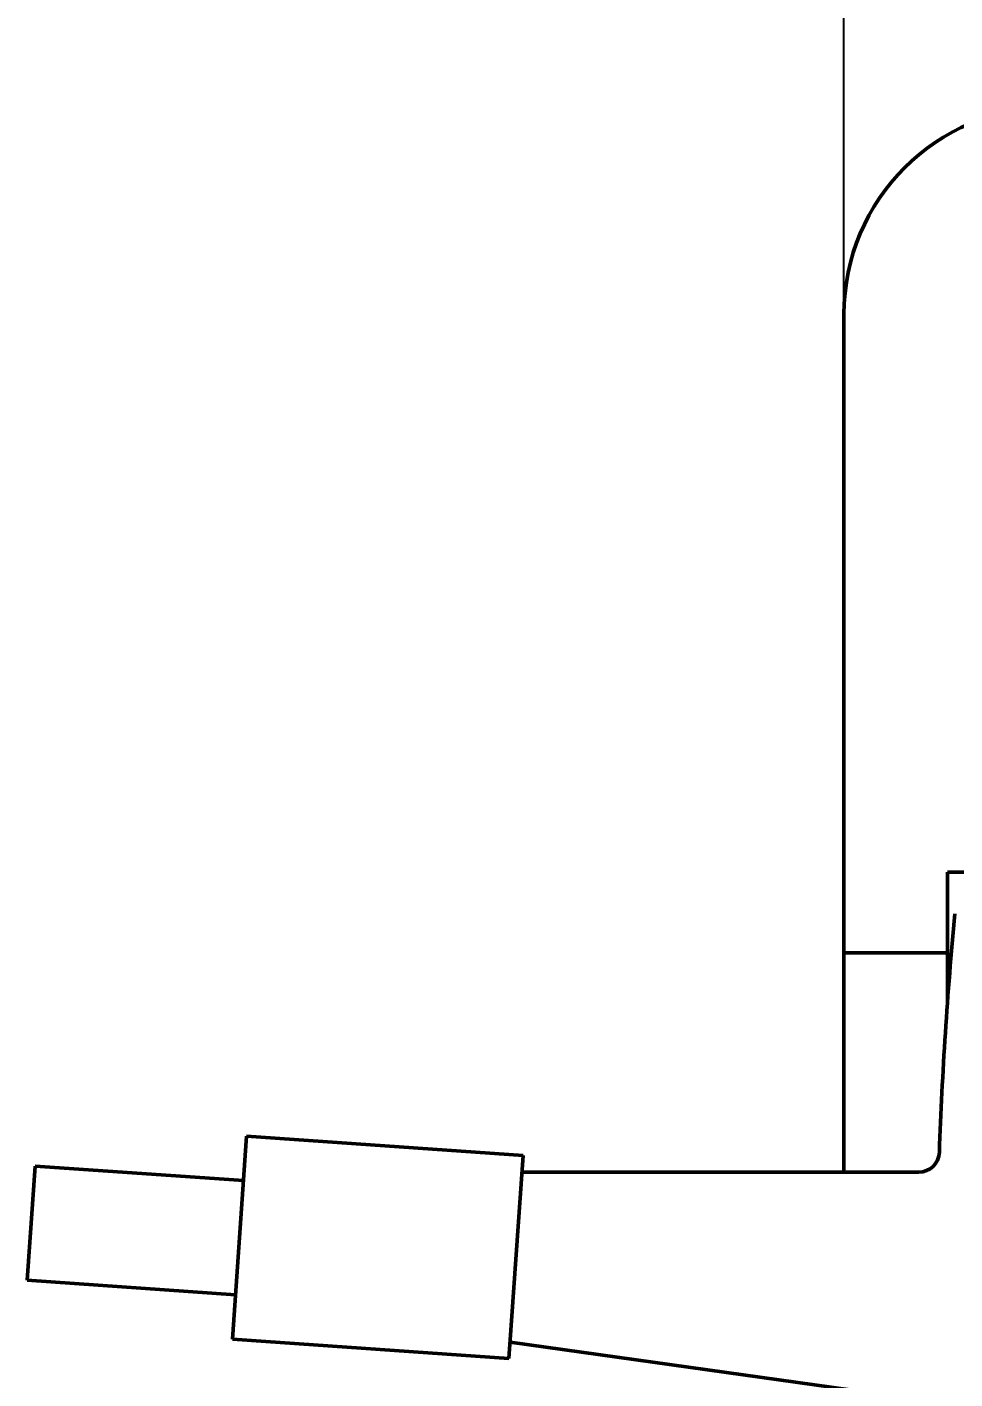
# Model space of a CAD drawing. Header units: millimetres. Extents: x -1259 to 2100, y -2965 to 1485.
# Drawn here: x 572.7 to 617.6, y 1056.6 to 1122 of the extents above; entities that cross this region are included whole.
import ezdxf

# ---------------------------------------------------------------- set-up
doc = ezdxf.new("R2010")
doc.units = ezdxf.units.MM
doc.header["$LTSCALE"] = 5
doc.layers.add('Dimension (ISO)', color=7, linetype='Continuous', lineweight=25)
doc.layers.add('Visible (ISO)', color=7, linetype='Continuous', lineweight=50)
doc.styles.add('Note Text (ISO)', font='tahoma.ttf')
doc.dimstyles.new('Default (ISO)', dxfattribs={"dimscale": 5, "dimtxt": 3.5, "dimasz": 2.5, "dimexe": 3.175, "dimexo": 0, "dimgap": 0.762, "dimtad": 1, "dimrnd": 1e-08, "dimzin": 0, "dimtxsty": 'Note Text (ISO)', "dimcen": 0.09, "dimdle": 10, "dimclrd": 256, "dimclre": 256, "dimclrt": 256, "dimazin": 0, "dimtfac": 1.001486, "dimtmove": 0, "dimatfit": 3, "dimfxl": 1, "dimtolj": 1, "dimtzin": 0, "dimlwd": -1, "dimlwe": -1, "dimarcsym": 0})

# ---------------------------------------------------------------- blocks, each defined once
blk = doc.blocks.new('*D11')
at = {"layer": 'Defpoints', "color": 0, "transparency": 16777216}
for p in [(766.199, 1141.347), (612.199, 1108.076), (766.199, 1108.076)]:
    blk.add_point(p, dxfattribs=at)
at = {"layer": 'Dimension (ISO)', "transparency": 16777216}
for p, q in [((612.199, 1108.076), (612.199, 1157.222)), ((766.199, 1108.076), (766.199, 1157.222)), ((624.699, 1141.347), (753.699, 1141.347))]:
    blk.add_line(p, q, dxfattribs=at)
for points in [[(624.699, 1143.43), (624.699, 1139.263), (612.199, 1141.347)], [(753.699, 1143.43), (753.699, 1139.263), (766.199, 1141.347)]]:
    blk.add_solid(points, dxfattribs=at)
at = {"layer": 'Dimension (ISO)', "transparency": 16777216, "insert": (698.008, 1163.08), "char_height": 17.5, "attachment_point": 1, "style": 'Note Text (ISO)'}
blk.add_mtext('\\A1;154', dxfattribs=at)

msp = doc.modelspace()

# ---------------------------------------------------------------- linework, layer by layer
at = {"layer": 'Visible (ISO)'}
for p, q in [((612.199, 1108.076), (612.199, 1077.176)), ((617.199, 1081.076), (627.199, 1081.076)), ((617.199, 1077.176), (617.199, 1081.076)), ((612.199, 1077.176), (617.199, 1077.176)), ((612.199, 1066.576), (612.199, 1077.176)), ((617.199, 1074.768), (617.199, 1077.176)), ((583.327, 1068.311), (582.641, 1058.495)), ((596.695, 1067.377), (583.327, 1068.311)), ((596.695, 1067.377), (596.009, 1057.561)), ((573.102, 1066.871), (572.716, 1061.345)), ((583.177, 1066.167), (573.102, 1066.871)), ((596.639, 1066.576), (615.811, 1066.576)), ((582.791, 1060.64), (572.716, 1061.345)), ((596.009, 1057.561), (582.641, 1058.495)), ((596.065, 1058.362), (615.95, 1055.567))]:
    msp.add_line(p, q, dxfattribs=at)
for centre, radius, start, end in [((622.199, 1108.076), 10, 90, 180), ((804.411, 1061.076), 187.711, 174.49924, 178.0261), ((615.811, 1067.576), 1, 270, 358.0261)]:
    msp.add_arc(centre, radius, start, end, dxfattribs=at)

# ---------------------------------------------------------------- dimensions: what is measured, and where the dimension line sits
at = {"layer": 'Dimension (ISO)'}
dim = msp.add_linear_dim(base=(766.199, 1141.347), p1=(612.199, 1108.076), p2=(766.199, 1108.076), angle=180, dimstyle='Default (ISO)', override={"dimgap": 0.762, "dimdec": 0, "dimtol": 0, "dimlim": 0, "dimtp": 0, "dimtm": 0, "dimtdec": 2, "dimtofl": 0, "dimatfit": 1}, dxfattribs=at)
dim.commit()
dim.dimension.update_dxf_attribs({"geometry": '*D11', "text_midpoint": (716.089, 1141.347), "dimtype": 160})

doc.saveas('drawing.dxf')
